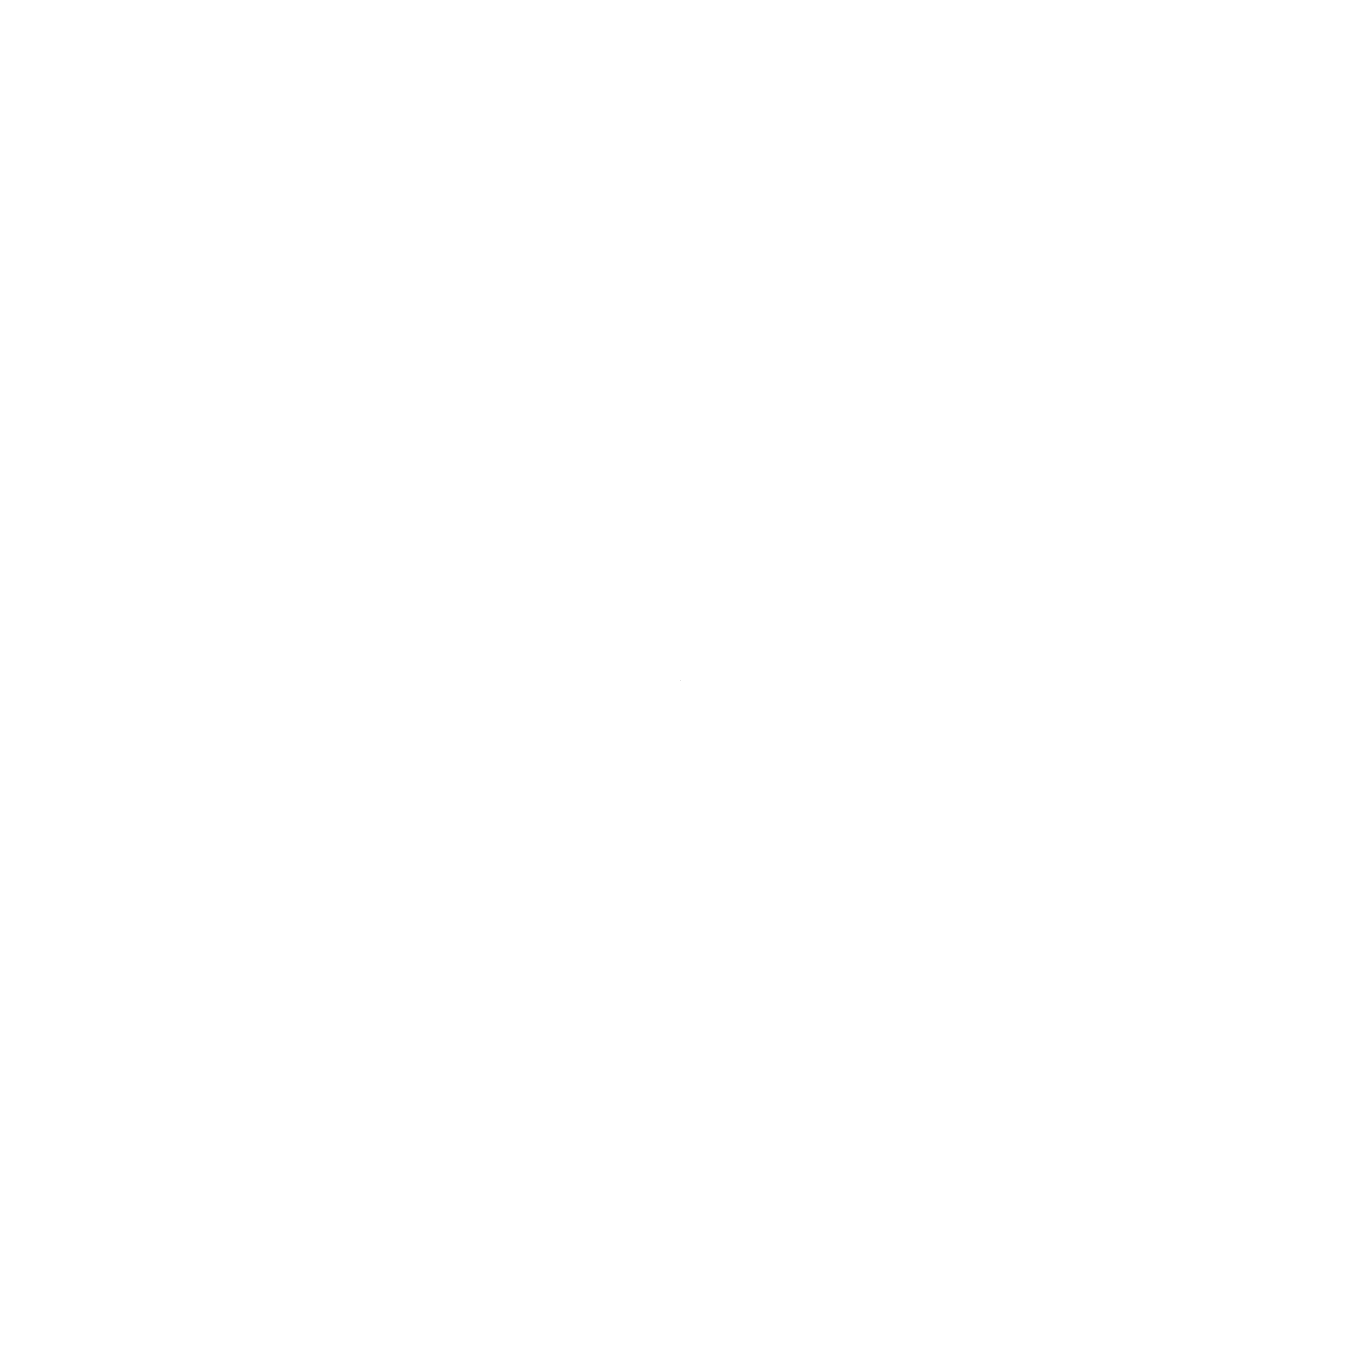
# Model space of a CAD drawing. Extents: x 0 to 438, y 0 to 206.
# Drawn here: x 0 to 0, y 0 to 0 of the extents above; entities that cross this region are included whole.
import ezdxf

# ---------------------------------------------------------------- set-up
doc = ezdxf.new("R2010")
doc.units = 0
doc.layers.add('PLATE', color=7, linetype='Continuous')
doc.layers.add('TAB', color=2, linetype='Continuous')

msp = doc.modelspace()

# ---------------------------------------------------------------- linework, layer by layer
at = {"layer": 'PLATE'}
msp.add_lwpolyline([(0, 0), (0, 0), (0, 0), (0, 0)], close=True, dxfattribs=at)
at = {"layer": 'TAB'}
msp.add_lwpolyline([(0, 0), (0, 0), (0, 0), (0, 0)], close=True, dxfattribs=at)
msp.add_lwpolyline([(0, 0), (0, 0), (0, 0), (0, 0)], close=True, dxfattribs=at)
msp.add_lwpolyline([(0, 0), (0, 0), (0, 0), (0, 0)], close=True, dxfattribs=at)
msp.add_lwpolyline([(0, 0), (0, 0), (0, 0), (0, 0)], close=True, dxfattribs=at)
msp.add_lwpolyline([(0, 0), (0, 0), (0, 0), (0, 0)], close=True, dxfattribs=at)
msp.add_lwpolyline([(0, 0), (0, 0), (0, 0), (0, 0)], close=True, dxfattribs=at)
msp.add_lwpolyline([(0, 0), (0, 0), (0, 0), (0, 0)], close=True, dxfattribs=at)
msp.add_lwpolyline([(0, 0), (0, 0), (0, 0), (0, 0)], close=True, dxfattribs=at)
msp.add_lwpolyline([(0, 0), (0, 0), (0, 0), (0, 0)], close=True, dxfattribs=at)
msp.add_lwpolyline([(0, 0), (0, 0), (0, 0), (0, 0)], close=True, dxfattribs=at)
msp.add_lwpolyline([(0, 0), (0, 0), (0, 0), (0, 0)], close=True, dxfattribs=at)
msp.add_lwpolyline([(0, 0), (0, 0), (0, 0), (0, 0)], close=True, dxfattribs=at)
msp.add_lwpolyline([(0, 0), (0, 0), (0, 0), (0, 0)], close=True, dxfattribs=at)
msp.add_lwpolyline([(0, 0), (0, 0), (0, 0), (0, 0)], close=True, dxfattribs=at)
msp.add_lwpolyline([(0, 0), (0, 0), (0, 0), (0, 0)], close=True, dxfattribs=at)
msp.add_lwpolyline([(0, 0), (0, 0), (0, 0), (0, 0)], close=True, dxfattribs=at)
msp.add_lwpolyline([(0, 0), (0, 0), (0, 0), (0, 0)], close=True, dxfattribs=at)
msp.add_lwpolyline([(0, 0), (0, 0), (0, 0), (0, 0)], close=True, dxfattribs=at)
msp.add_lwpolyline([(0, 0), (0, 0), (0, 0), (0, 0)], close=True, dxfattribs=at)
msp.add_lwpolyline([(0, 0), (0, 0), (0, 0), (0, 0)], close=True, dxfattribs=at)
msp.add_lwpolyline([(0, 0), (0, 0), (0, 0), (0, 0)], close=True, dxfattribs=at)
msp.add_lwpolyline([(0, 0), (0, 0), (0, 0), (0, 0)], close=True, dxfattribs=at)
msp.add_lwpolyline([(0, 0), (0, 0), (0, 0), (0, 0)], close=True, dxfattribs=at)
msp.add_lwpolyline([(0, 0), (0, 0), (0, 0), (0, 0)], close=True, dxfattribs=at)
msp.add_lwpolyline([(0, 0), (0, 0), (0, 0), (0, 0)], close=True, dxfattribs=at)
msp.add_lwpolyline([(0, 0), (0, 0), (0, 0), (0, 0)], close=True, dxfattribs=at)
msp.add_lwpolyline([(0, 0), (0, 0), (0, 0), (0, 0)], close=True, dxfattribs=at)
msp.add_lwpolyline([(0, 0), (0, 0), (0, 0), (0, 0)], close=True, dxfattribs=at)
msp.add_lwpolyline([(0, 0), (0, 0), (0, 0), (0, 0)], close=True, dxfattribs=at)
msp.add_lwpolyline([(0, 0), (0, 0), (0, 0), (0, 0)], close=True, dxfattribs=at)
msp.add_lwpolyline([(0, 0), (0, 0), (0, 0), (0, 0)], close=True, dxfattribs=at)
msp.add_lwpolyline([(0, 0), (0, 0), (0, 0), (0, 0)], close=True, dxfattribs=at)
msp.add_lwpolyline([(0, 0), (0, 0), (0, 0), (0, 0)], close=True, dxfattribs=at)
msp.add_lwpolyline([(0, 0), (0, 0), (0, 0), (0, 0)], close=True, dxfattribs=at)
msp.add_lwpolyline([(0, 0), (0, 0), (0, 0), (0, 0)], close=True, dxfattribs=at)
msp.add_lwpolyline([(0, 0), (0, 0), (0, 0), (0, 0)], close=True, dxfattribs=at)
msp.add_lwpolyline([(0, 0), (0, 0), (0, 0), (0, 0)], close=True, dxfattribs=at)
msp.add_lwpolyline([(0, 0), (0, 0), (0, 0), (0, 0)], close=True, dxfattribs=at)
msp.add_lwpolyline([(0, 0), (0, 0), (0, 0), (0, 0)], close=True, dxfattribs=at)
msp.add_lwpolyline([(0, 0), (0, 0), (0, 0), (0, 0)], close=True, dxfattribs=at)
msp.add_lwpolyline([(0, 0), (0, 0), (0, 0), (0, 0)], close=True, dxfattribs=at)
msp.add_lwpolyline([(0, 0), (0, 0), (0, 0), (0, 0)], close=True, dxfattribs=at)
msp.add_lwpolyline([(0, 0), (0, 0), (0, 0), (0, 0)], close=True, dxfattribs=at)
msp.add_lwpolyline([(0, 0), (0, 0), (0, 0), (0, 0)], close=True, dxfattribs=at)
msp.add_lwpolyline([(0, 0), (0, 0), (0, 0), (0, 0)], close=True, dxfattribs=at)
msp.add_lwpolyline([(0, 0), (0, 0), (0, 0), (0, 0)], close=True, dxfattribs=at)
msp.add_lwpolyline([(0, 0), (0, 0), (0, 0), (0, 0)], close=True, dxfattribs=at)
msp.add_lwpolyline([(0, 0), (0, 0), (0, 0), (0, 0)], close=True, dxfattribs=at)
msp.add_lwpolyline([(0, 0), (0, 0), (0, 0), (0, 0)], close=True, dxfattribs=at)
msp.add_lwpolyline([(0, 0), (0, 0), (0, 0), (0, 0)], close=True, dxfattribs=at)
msp.add_lwpolyline([(0, 0), (0, 0), (0, 0), (0, 0)], close=True, dxfattribs=at)
msp.add_lwpolyline([(0, 0), (0, 0), (0, 0), (0, 0)], close=True, dxfattribs=at)
msp.add_lwpolyline([(0, 0), (0, 0), (0, 0), (0, 0)], close=True, dxfattribs=at)
msp.add_lwpolyline([(0, 0), (0, 0), (0, 0), (0, 0)], close=True, dxfattribs=at)
msp.add_lwpolyline([(0, 0), (0, 0), (0, 0), (0, 0)], close=True, dxfattribs=at)
msp.add_lwpolyline([(0, 0), (0, 0), (0, 0), (0, 0)], close=True, dxfattribs=at)
msp.add_lwpolyline([(0, 0), (0, 0), (0, 0), (0, 0)], close=True, dxfattribs=at)
msp.add_lwpolyline([(0, 0), (0, 0), (0, 0), (0, 0)], close=True, dxfattribs=at)
msp.add_lwpolyline([(0, 0), (0, 0), (0, 0), (0, 0)], close=True, dxfattribs=at)
msp.add_lwpolyline([(0, 0), (0, 0), (0, 0), (0, 0)], close=True, dxfattribs=at)
msp.add_lwpolyline([(0, 0), (0, 0), (0, 0), (0, 0)], close=True, dxfattribs=at)
msp.add_lwpolyline([(0, 0), (0, 0), (0, 0), (0, 0)], close=True, dxfattribs=at)
msp.add_lwpolyline([(0, 0), (0, 0), (0, 0), (0, 0)], close=True, dxfattribs=at)
msp.add_lwpolyline([(0, 0), (0, 0), (0, 0), (0, 0)], close=True, dxfattribs=at)
msp.add_lwpolyline([(0, 0), (0, 0), (0, 0), (0, 0)], close=True, dxfattribs=at)
msp.add_lwpolyline([(0, 0), (0, 0), (0, 0), (0, 0)], close=True, dxfattribs=at)
msp.add_lwpolyline([(0, 0), (0, 0), (0, 0), (0, 0)], close=True, dxfattribs=at)
msp.add_lwpolyline([(0, 0), (0, 0), (0, 0), (0, 0)], close=True, dxfattribs=at)
msp.add_lwpolyline([(0, 0), (0, 0), (0, 0), (0, 0)], close=True, dxfattribs=at)
msp.add_lwpolyline([(0, 0), (0, 0), (0, 0), (0, 0)], close=True, dxfattribs=at)
msp.add_lwpolyline([(0, 0), (0, 0), (0, 0), (0, 0)], close=True, dxfattribs=at)
msp.add_lwpolyline([(0, 0), (0, 0), (0, 0), (0, 0)], close=True, dxfattribs=at)
msp.add_lwpolyline([(0, 0), (0, 0), (0, 0), (0, 0)], close=True, dxfattribs=at)
msp.add_lwpolyline([(0, 0), (0, 0), (0, 0), (0, 0)], close=True, dxfattribs=at)
msp.add_lwpolyline([(0, 0), (0, 0), (0, 0), (0, 0)], close=True, dxfattribs=at)
msp.add_lwpolyline([(0, 0), (0, 0), (0, 0), (0, 0)], close=True, dxfattribs=at)
msp.add_lwpolyline([(0, 0), (0, 0), (0, 0), (0, 0)], close=True, dxfattribs=at)
msp.add_lwpolyline([(0, 0), (0, 0), (0, 0), (0, 0)], close=True, dxfattribs=at)
msp.add_lwpolyline([(0, 0), (0, 0), (0, 0), (0, 0)], close=True, dxfattribs=at)
msp.add_lwpolyline([(0, 0), (0, 0), (0, 0), (0, 0)], close=True, dxfattribs=at)
msp.add_lwpolyline([(0, 0), (0, 0), (0, 0), (0, 0)], close=True, dxfattribs=at)
msp.add_lwpolyline([(0, 0), (0, 0), (0, 0), (0, 0)], close=True, dxfattribs=at)
msp.add_lwpolyline([(0, 0), (0, 0), (0, 0), (0, 0)], close=True, dxfattribs=at)
msp.add_lwpolyline([(0, 0), (0, 0), (0, 0), (0, 0)], close=True, dxfattribs=at)
msp.add_lwpolyline([(0, 0), (0, 0), (0, 0), (0, 0)], close=True, dxfattribs=at)
msp.add_lwpolyline([(0, 0), (0, 0), (0, 0), (0, 0)], close=True, dxfattribs=at)
msp.add_lwpolyline([(0, 0), (0, 0), (0, 0), (0, 0)], close=True, dxfattribs=at)
msp.add_lwpolyline([(0, 0), (0, 0), (0, 0), (0, 0)], close=True, dxfattribs=at)
msp.add_lwpolyline([(0, 0), (0, 0), (0, 0), (0, 0)], close=True, dxfattribs=at)
msp.add_lwpolyline([(0, 0), (0, 0), (0, 0), (0, 0)], close=True, dxfattribs=at)
msp.add_lwpolyline([(0, 0), (0, 0), (0, 0), (0, 0)], close=True, dxfattribs=at)
msp.add_lwpolyline([(0, 0), (0, 0), (0, 0), (0, 0)], close=True, dxfattribs=at)
msp.add_lwpolyline([(0, 0), (0, 0), (0, 0), (0, 0)], close=True, dxfattribs=at)
msp.add_lwpolyline([(0, 0), (0, 0), (0, 0), (0, 0)], close=True, dxfattribs=at)
msp.add_lwpolyline([(0, 0), (0, 0), (0, 0), (0, 0)], close=True, dxfattribs=at)
msp.add_lwpolyline([(0, 0), (0, 0), (0, 0), (0, 0)], close=True, dxfattribs=at)
msp.add_lwpolyline([(0, 0), (0, 0), (0, 0), (0, 0)], close=True, dxfattribs=at)
msp.add_lwpolyline([(0, 0), (0, 0), (0, 0), (0, 0)], close=True, dxfattribs=at)
msp.add_lwpolyline([(0, 0), (0, 0), (0, 0), (0, 0)], close=True, dxfattribs=at)
msp.add_lwpolyline([(0, 0), (0, 0), (0, 0), (0, 0)], close=True, dxfattribs=at)
msp.add_lwpolyline([(0, 0), (0, 0), (0, 0), (0, 0)], close=True, dxfattribs=at)
msp.add_lwpolyline([(0, 0), (0, 0), (0, 0), (0, 0)], close=True, dxfattribs=at)
msp.add_lwpolyline([(0, 0), (0, 0), (0, 0), (0, 0)], close=True, dxfattribs=at)
msp.add_lwpolyline([(0, 0), (0, 0), (0, 0), (0, 0)], close=True, dxfattribs=at)
msp.add_lwpolyline([(0, 0), (0, 0), (0, 0), (0, 0)], close=True, dxfattribs=at)
msp.add_lwpolyline([(0, 0), (0, 0), (0, 0), (0, 0)], close=True, dxfattribs=at)
msp.add_lwpolyline([(0, 0), (0, 0), (0, 0), (0, 0)], close=True, dxfattribs=at)
msp.add_lwpolyline([(0, 0), (0, 0), (0, 0), (0, 0)], close=True, dxfattribs=at)
msp.add_lwpolyline([(0, 0), (0, 0), (0, 0), (0, 0)], close=True, dxfattribs=at)
msp.add_lwpolyline([(0, 0), (0, 0), (0, 0), (0, 0)], close=True, dxfattribs=at)
msp.add_lwpolyline([(0, 0), (0, 0), (0, 0), (0, 0)], close=True, dxfattribs=at)
msp.add_lwpolyline([(0, 0), (0, 0), (0, 0), (0, 0)], close=True, dxfattribs=at)
msp.add_lwpolyline([(0, 0), (0, 0), (0, 0), (0, 0)], close=True, dxfattribs=at)
msp.add_lwpolyline([(0, 0), (0, 0), (0, 0), (0, 0)], close=True, dxfattribs=at)
msp.add_lwpolyline([(0, 0), (0, 0), (0, 0), (0, 0)], close=True, dxfattribs=at)
msp.add_lwpolyline([(0, 0), (0, 0), (0, 0), (0, 0)], close=True, dxfattribs=at)
msp.add_lwpolyline([(0, 0), (0, 0), (0, 0), (0, 0)], close=True, dxfattribs=at)
msp.add_lwpolyline([(0, 0), (0, 0), (0, 0), (0, 0)], close=True, dxfattribs=at)
msp.add_lwpolyline([(0, 0), (0, 0), (0, 0), (0, 0)], close=True, dxfattribs=at)
msp.add_lwpolyline([(0, 0), (0, 0), (0, 0), (0, 0)], close=True, dxfattribs=at)
msp.add_lwpolyline([(0, 0), (0, 0), (0, 0), (0, 0)], close=True, dxfattribs=at)
msp.add_lwpolyline([(0, 0), (0, 0), (0, 0), (0, 0)], close=True, dxfattribs=at)
msp.add_lwpolyline([(0, 0), (0, 0), (0, 0), (0, 0)], close=True, dxfattribs=at)
msp.add_lwpolyline([(0, 0), (0, 0), (0, 0), (0, 0)], close=True, dxfattribs=at)
msp.add_lwpolyline([(0, 0), (0, 0), (0, 0), (0, 0)], close=True, dxfattribs=at)
msp.add_lwpolyline([(0, 0), (0, 0), (0, 0), (0, 0)], close=True, dxfattribs=at)
msp.add_lwpolyline([(0, 0), (0, 0), (0, 0), (0, 0)], close=True, dxfattribs=at)
msp.add_lwpolyline([(0, 0), (0, 0), (0, 0), (0, 0)], close=True, dxfattribs=at)
msp.add_lwpolyline([(0, 0), (0, 0), (0, 0), (0, 0)], close=True, dxfattribs=at)
msp.add_lwpolyline([(0, 0), (0, 0), (0, 0), (0, 0)], close=True, dxfattribs=at)
msp.add_lwpolyline([(0, 0), (0, 0), (0, 0), (0, 0)], close=True, dxfattribs=at)
msp.add_lwpolyline([(0, 0), (0, 0), (0, 0), (0, 0)], close=True, dxfattribs=at)
msp.add_lwpolyline([(0, 0), (0, 0), (0, 0), (0, 0)], close=True, dxfattribs=at)
msp.add_lwpolyline([(0, 0), (0, 0), (0, 0), (0, 0)], close=True, dxfattribs=at)
msp.add_lwpolyline([(0, 0), (0, 0), (0, 0), (0, 0)], close=True, dxfattribs=at)
msp.add_lwpolyline([(0, 0), (0, 0), (0, 0), (0, 0)], close=True, dxfattribs=at)
msp.add_lwpolyline([(0, 0), (0, 0), (0, 0), (0, 0)], close=True, dxfattribs=at)
msp.add_lwpolyline([(0, 0), (0, 0), (0, 0), (0, 0)], close=True, dxfattribs=at)
msp.add_lwpolyline([(0, 0), (0, 0), (0, 0), (0, 0)], close=True, dxfattribs=at)
msp.add_lwpolyline([(0, 0), (0, 0), (0, 0), (0, 0)], close=True, dxfattribs=at)
msp.add_lwpolyline([(0, 0), (0, 0), (0, 0), (0, 0)], close=True, dxfattribs=at)
msp.add_lwpolyline([(0, 0), (0, 0), (0, 0), (0, 0)], close=True, dxfattribs=at)
msp.add_lwpolyline([(0, 0), (0, 0), (0, 0), (0, 0)], close=True, dxfattribs=at)
msp.add_lwpolyline([(0, 0), (0, 0), (0, 0), (0, 0)], close=True, dxfattribs=at)
msp.add_lwpolyline([(0, 0), (0, 0), (0, 0), (0, 0)], close=True, dxfattribs=at)
msp.add_lwpolyline([(0, 0), (0, 0), (0, 0), (0, 0)], close=True, dxfattribs=at)
msp.add_lwpolyline([(0, 0), (0, 0), (0, 0), (0, 0)], close=True, dxfattribs=at)
msp.add_lwpolyline([(0, 0), (0, 0), (0, 0), (0, 0)], close=True, dxfattribs=at)
msp.add_lwpolyline([(0, 0), (0, 0), (0, 0), (0, 0)], close=True, dxfattribs=at)
msp.add_lwpolyline([(0, 0), (0, 0), (0, 0), (0, 0)], close=True, dxfattribs=at)
msp.add_lwpolyline([(0, 0), (0, 0), (0, 0), (0, 0)], close=True, dxfattribs=at)
msp.add_lwpolyline([(0, 0), (0, 0), (0, 0), (0, 0)], close=True, dxfattribs=at)
msp.add_lwpolyline([(0, 0), (0, 0), (0, 0), (0, 0)], close=True, dxfattribs=at)
msp.add_lwpolyline([(0, 0), (0, 0), (0, 0), (0, 0)], close=True, dxfattribs=at)
msp.add_lwpolyline([(0, 0), (0, 0), (0, 0), (0, 0)], close=True, dxfattribs=at)
msp.add_lwpolyline([(0, 0), (0, 0), (0, 0), (0, 0)], close=True, dxfattribs=at)
msp.add_lwpolyline([(0, 0), (0, 0), (0, 0), (0, 0)], close=True, dxfattribs=at)
msp.add_lwpolyline([(0, 0), (0, 0), (0, 0), (0, 0)], close=True, dxfattribs=at)
msp.add_lwpolyline([(0, 0), (0, 0), (0, 0), (0, 0)], close=True, dxfattribs=at)
msp.add_lwpolyline([(0, 0), (0, 0), (0, 0), (0, 0)], close=True, dxfattribs=at)
msp.add_lwpolyline([(0, 0), (0, 0), (0, 0), (0, 0)], close=True, dxfattribs=at)
msp.add_lwpolyline([(0, 0), (0, 0), (0, 0), (0, 0)], close=True, dxfattribs=at)
msp.add_lwpolyline([(0, 0), (0, 0), (0, 0), (0, 0)], close=True, dxfattribs=at)
msp.add_lwpolyline([(0, 0), (0, 0), (0, 0), (0, 0)], close=True, dxfattribs=at)
msp.add_lwpolyline([(0, 0), (0, 0), (0, 0), (0, 0)], close=True, dxfattribs=at)
msp.add_lwpolyline([(0, 0), (0, 0), (0, 0), (0, 0)], close=True, dxfattribs=at)
msp.add_lwpolyline([(0, 0), (0, 0), (0, 0), (0, 0)], close=True, dxfattribs=at)
msp.add_lwpolyline([(0, 0), (0, 0), (0, 0), (0, 0)], close=True, dxfattribs=at)
msp.add_lwpolyline([(0, 0), (0, 0), (0, 0), (0, 0)], close=True, dxfattribs=at)
msp.add_lwpolyline([(0, 0), (0, 0), (0, 0), (0, 0)], close=True, dxfattribs=at)
msp.add_lwpolyline([(0, 0), (0, 0), (0, 0), (0, 0)], close=True, dxfattribs=at)
msp.add_lwpolyline([(0, 0), (0, 0), (0, 0), (0, 0)], close=True, dxfattribs=at)
msp.add_lwpolyline([(0, 0), (0, 0), (0, 0), (0, 0)], close=True, dxfattribs=at)
msp.add_lwpolyline([(0, 0), (0, 0), (0, 0), (0, 0)], close=True, dxfattribs=at)
msp.add_lwpolyline([(0, 0), (0, 0), (0, 0), (0, 0)], close=True, dxfattribs=at)
msp.add_lwpolyline([(0, 0), (0, 0), (0, 0), (0, 0)], close=True, dxfattribs=at)
msp.add_lwpolyline([(0, 0), (0, 0), (0, 0), (0, 0)], close=True, dxfattribs=at)
msp.add_lwpolyline([(0, 0), (0, 0), (0, 0), (0, 0)], close=True, dxfattribs=at)
msp.add_lwpolyline([(0, 0), (0, 0), (0, 0), (0, 0)], close=True, dxfattribs=at)
msp.add_lwpolyline([(0, 0), (0, 0), (0, 0), (0, 0)], close=True, dxfattribs=at)
msp.add_lwpolyline([(0, 0), (0, 0), (0, 0), (0, 0)], close=True, dxfattribs=at)
msp.add_lwpolyline([(0, 0), (0, 0), (0, 0), (0, 0)], close=True, dxfattribs=at)
msp.add_lwpolyline([(0, 0), (0, 0), (0, 0), (0, 0)], close=True, dxfattribs=at)
msp.add_lwpolyline([(0, 0), (0, 0), (0, 0), (0, 0)], close=True, dxfattribs=at)
msp.add_lwpolyline([(0, 0), (0, 0), (0, 0), (0, 0)], close=True, dxfattribs=at)
msp.add_lwpolyline([(0, 0), (0, 0), (0, 0), (0, 0)], close=True, dxfattribs=at)
msp.add_lwpolyline([(0, 0), (0, 0), (0, 0), (0, 0)], close=True, dxfattribs=at)
msp.add_lwpolyline([(0, 0), (0, 0), (0, 0), (0, 0)], close=True, dxfattribs=at)
msp.add_lwpolyline([(0, 0), (0, 0), (0, 0), (0, 0)], close=True, dxfattribs=at)
msp.add_lwpolyline([(0, 0), (0, 0), (0, 0), (0, 0)], close=True, dxfattribs=at)
msp.add_lwpolyline([(0, 0), (0, 0), (0, 0), (0, 0)], close=True, dxfattribs=at)
msp.add_lwpolyline([(0, 0), (0, 0), (0, 0), (0, 0)], close=True, dxfattribs=at)
msp.add_lwpolyline([(0, 0), (0, 0), (0, 0), (0, 0)], close=True, dxfattribs=at)
msp.add_lwpolyline([(0, 0), (0, 0), (0, 0), (0, 0)], close=True, dxfattribs=at)
msp.add_lwpolyline([(0, 0), (0, 0), (0, 0), (0, 0)], close=True, dxfattribs=at)
msp.add_lwpolyline([(0, 0), (0, 0), (0, 0), (0, 0)], close=True, dxfattribs=at)
msp.add_lwpolyline([(0, 0), (0, 0), (0, 0), (0, 0)], close=True, dxfattribs=at)
msp.add_lwpolyline([(0, 0), (0, 0), (0, 0), (0, 0)], close=True, dxfattribs=at)
msp.add_lwpolyline([(0, 0), (0, 0), (0, 0), (0, 0)], close=True, dxfattribs=at)
msp.add_lwpolyline([(0, 0), (0, 0), (0, 0), (0, 0)], close=True, dxfattribs=at)
msp.add_lwpolyline([(0, 0), (0, 0), (0, 0), (0, 0)], close=True, dxfattribs=at)
msp.add_lwpolyline([(0, 0), (0, 0), (0, 0), (0, 0)], close=True, dxfattribs=at)
msp.add_lwpolyline([(0, 0), (0, 0), (0, 0), (0, 0)], close=True, dxfattribs=at)
msp.add_lwpolyline([(0, 0), (0, 0), (0, 0), (0, 0)], close=True, dxfattribs=at)
msp.add_lwpolyline([(0, 0), (0, 0), (0, 0), (0, 0)], close=True, dxfattribs=at)
msp.add_lwpolyline([(0, 0), (0, 0), (0, 0), (0, 0)], close=True, dxfattribs=at)
msp.add_lwpolyline([(0, 0), (0, 0), (0, 0), (0, 0)], close=True, dxfattribs=at)
msp.add_lwpolyline([(0, 0), (0, 0), (0, 0), (0, 0)], close=True, dxfattribs=at)
msp.add_lwpolyline([(0, 0), (0, 0), (0, 0), (0, 0)], close=True, dxfattribs=at)
msp.add_lwpolyline([(0, 0), (0, 0), (0, 0), (0, 0)], close=True, dxfattribs=at)
msp.add_lwpolyline([(0, 0), (0, 0), (0, 0), (0, 0)], close=True, dxfattribs=at)
msp.add_lwpolyline([(0, 0), (0, 0), (0, 0), (0, 0)], close=True, dxfattribs=at)
msp.add_lwpolyline([(0, 0), (0, 0), (0, 0), (0, 0)], close=True, dxfattribs=at)
msp.add_lwpolyline([(0, 0), (0, 0), (0, 0), (0, 0)], close=True, dxfattribs=at)
msp.add_lwpolyline([(0, 0), (0, 0), (0, 0), (0, 0)], close=True, dxfattribs=at)
msp.add_lwpolyline([(0, 0), (0, 0), (0, 0), (0, 0)], close=True, dxfattribs=at)
msp.add_lwpolyline([(0, 0), (0, 0), (0, 0), (0, 0)], close=True, dxfattribs=at)
msp.add_lwpolyline([(0, 0), (0, 0), (0, 0), (0, 0)], close=True, dxfattribs=at)
msp.add_lwpolyline([(0, 0), (0, 0), (0, 0), (0, 0)], close=True, dxfattribs=at)
msp.add_lwpolyline([(0, 0), (0, 0), (0, 0), (0, 0)], close=True, dxfattribs=at)
msp.add_lwpolyline([(0, 0), (0, 0), (0, 0), (0, 0)], close=True, dxfattribs=at)
msp.add_lwpolyline([(0, 0), (0, 0), (0, 0), (0, 0)], close=True, dxfattribs=at)
msp.add_lwpolyline([(0, 0), (0, 0), (0, 0), (0, 0)], close=True, dxfattribs=at)
msp.add_lwpolyline([(0, 0), (0, 0), (0, 0), (0, 0)], close=True, dxfattribs=at)
msp.add_lwpolyline([(0, 0), (0, 0), (0, 0), (0, 0)], close=True, dxfattribs=at)
msp.add_lwpolyline([(0, 0), (0, 0), (0, 0), (0, 0)], close=True, dxfattribs=at)
msp.add_lwpolyline([(0, 0), (0, 0), (0, 0), (0, 0)], close=True, dxfattribs=at)
msp.add_lwpolyline([(0, 0), (0, 0), (0, 0), (0, 0)], close=True, dxfattribs=at)
msp.add_lwpolyline([(0, 0), (0, 0), (0, 0), (0, 0)], close=True, dxfattribs=at)
msp.add_lwpolyline([(0, 0), (0, 0), (0, 0), (0, 0)], close=True, dxfattribs=at)
msp.add_lwpolyline([(0, 0), (0, 0), (0, 0), (0, 0)], close=True, dxfattribs=at)
msp.add_lwpolyline([(0, 0), (0, 0), (0, 0), (0, 0)], close=True, dxfattribs=at)
msp.add_lwpolyline([(0, 0), (0, 0), (0, 0), (0, 0)], close=True, dxfattribs=at)
msp.add_lwpolyline([(0, 0), (0, 0), (0, 0), (0, 0)], close=True, dxfattribs=at)
msp.add_lwpolyline([(0, 0), (0, 0), (0, 0), (0, 0)], close=True, dxfattribs=at)
msp.add_lwpolyline([(0, 0), (0, 0), (0, 0), (0, 0)], close=True, dxfattribs=at)
msp.add_lwpolyline([(0, 0), (0, 0), (0, 0), (0, 0)], close=True, dxfattribs=at)
msp.add_lwpolyline([(0, 0), (0, 0), (0, 0), (0, 0)], close=True, dxfattribs=at)
msp.add_lwpolyline([(0, 0), (0, 0), (0, 0), (0, 0)], close=True, dxfattribs=at)
msp.add_lwpolyline([(0, 0), (0, 0), (0, 0), (0, 0)], close=True, dxfattribs=at)
msp.add_lwpolyline([(0, 0), (0, 0), (0, 0), (0, 0)], close=True, dxfattribs=at)
msp.add_lwpolyline([(0, 0), (0, 0), (0, 0), (0, 0)], close=True, dxfattribs=at)
msp.add_lwpolyline([(0, 0), (0, 0), (0, 0), (0, 0)], close=True, dxfattribs=at)
msp.add_lwpolyline([(0, 0), (0, 0), (0, 0), (0, 0)], close=True, dxfattribs=at)
msp.add_lwpolyline([(0, 0), (0, 0), (0, 0), (0, 0)], close=True, dxfattribs=at)
msp.add_lwpolyline([(0, 0), (0, 0), (0, 0), (0, 0)], close=True, dxfattribs=at)
msp.add_lwpolyline([(0, 0), (0, 0), (0, 0), (0, 0)], close=True, dxfattribs=at)
msp.add_lwpolyline([(0, 0), (0, 0), (0, 0), (0, 0)], close=True, dxfattribs=at)
msp.add_lwpolyline([(0, 0), (0, 0), (0, 0), (0, 0)], close=True, dxfattribs=at)
msp.add_lwpolyline([(0, 0), (0, 0), (0, 0), (0, 0)], close=True, dxfattribs=at)
msp.add_lwpolyline([(0, 0), (0, 0), (0, 0), (0, 0)], close=True, dxfattribs=at)
msp.add_lwpolyline([(0, 0), (0, 0), (0, 0), (0, 0)], close=True, dxfattribs=at)
msp.add_lwpolyline([(0, 0), (0, 0), (0, 0), (0, 0)], close=True, dxfattribs=at)
msp.add_lwpolyline([(0, 0), (0, 0), (0, 0), (0, 0)], close=True, dxfattribs=at)
msp.add_lwpolyline([(0, 0), (0, 0), (0, 0), (0, 0)], close=True, dxfattribs=at)
msp.add_lwpolyline([(0, 0), (0, 0), (0, 0), (0, 0)], close=True, dxfattribs=at)
msp.add_lwpolyline([(0, 0), (0, 0), (0, 0), (0, 0)], close=True, dxfattribs=at)
msp.add_lwpolyline([(0, 0), (0, 0), (0, 0), (0, 0)], close=True, dxfattribs=at)
msp.add_lwpolyline([(0, 0), (0, 0), (0, 0), (0, 0)], close=True, dxfattribs=at)
msp.add_lwpolyline([(0, 0), (0, 0), (0, 0), (0, 0)], close=True, dxfattribs=at)
msp.add_lwpolyline([(0, 0), (0, 0), (0, 0), (0, 0)], close=True, dxfattribs=at)
msp.add_lwpolyline([(0, 0), (0, 0), (0, 0), (0, 0)], close=True, dxfattribs=at)
msp.add_lwpolyline([(0, 0), (0, 0), (0, 0), (0, 0)], close=True, dxfattribs=at)
msp.add_lwpolyline([(0, 0), (0, 0), (0, 0), (0, 0)], close=True, dxfattribs=at)
msp.add_lwpolyline([(0, 0), (0, 0), (0, 0), (0, 0)], close=True, dxfattribs=at)
msp.add_lwpolyline([(0, 0), (0, 0), (0, 0), (0, 0)], close=True, dxfattribs=at)
msp.add_lwpolyline([(0, 0), (0, 0), (0, 0), (0, 0)], close=True, dxfattribs=at)
msp.add_lwpolyline([(0, 0), (0, 0), (0, 0), (0, 0)], close=True, dxfattribs=at)
msp.add_lwpolyline([(0, 0), (0, 0), (0, 0), (0, 0)], close=True, dxfattribs=at)
msp.add_lwpolyline([(0, 0), (0, 0), (0, 0), (0, 0)], close=True, dxfattribs=at)
msp.add_lwpolyline([(0, 0), (0, 0), (0, 0), (0, 0)], close=True, dxfattribs=at)
msp.add_lwpolyline([(0, 0), (0, 0), (0, 0), (0, 0)], close=True, dxfattribs=at)
msp.add_lwpolyline([(0, 0), (0, 0), (0, 0), (0, 0)], close=True, dxfattribs=at)
msp.add_lwpolyline([(0, 0), (0, 0), (0, 0), (0, 0)], close=True, dxfattribs=at)
msp.add_lwpolyline([(0, 0), (0, 0), (0, 0), (0, 0)], close=True, dxfattribs=at)
msp.add_lwpolyline([(0, 0), (0, 0), (0, 0), (0, 0)], close=True, dxfattribs=at)
msp.add_lwpolyline([(0, 0), (0, 0), (0, 0), (0, 0)], close=True, dxfattribs=at)
msp.add_lwpolyline([(0, 0), (0, 0), (0, 0), (0, 0)], close=True, dxfattribs=at)
msp.add_lwpolyline([(0, 0), (0, 0), (0, 0), (0, 0)], close=True, dxfattribs=at)
msp.add_lwpolyline([(0, 0), (0, 0), (0, 0), (0, 0)], close=True, dxfattribs=at)
msp.add_lwpolyline([(0, 0), (0, 0), (0, 0), (0, 0)], close=True, dxfattribs=at)
msp.add_lwpolyline([(0, 0), (0, 0), (0, 0), (0, 0)], close=True, dxfattribs=at)
msp.add_lwpolyline([(0, 0), (0, 0), (0, 0), (0, 0)], close=True, dxfattribs=at)
msp.add_lwpolyline([(0, 0), (0, 0), (0, 0), (0, 0)], close=True, dxfattribs=at)
msp.add_lwpolyline([(0, 0), (0, 0), (0, 0), (0, 0)], close=True, dxfattribs=at)
msp.add_lwpolyline([(0, 0), (0, 0), (0, 0), (0, 0)], close=True, dxfattribs=at)
msp.add_lwpolyline([(0, 0), (0, 0), (0, 0), (0, 0)], close=True, dxfattribs=at)
msp.add_lwpolyline([(0, 0), (0, 0), (0, 0), (0, 0)], close=True, dxfattribs=at)
msp.add_lwpolyline([(0, 0), (0, 0), (0, 0), (0, 0)], close=True, dxfattribs=at)
msp.add_lwpolyline([(0, 0), (0, 0), (0, 0), (0, 0)], close=True, dxfattribs=at)
msp.add_lwpolyline([(0, 0), (0, 0), (0, 0), (0, 0)], close=True, dxfattribs=at)
msp.add_lwpolyline([(0, 0), (0, 0), (0, 0), (0, 0)], close=True, dxfattribs=at)
msp.add_lwpolyline([(0, 0), (0, 0), (0, 0), (0, 0)], close=True, dxfattribs=at)
msp.add_lwpolyline([(0, 0), (0, 0), (0, 0), (0, 0)], close=True, dxfattribs=at)
msp.add_lwpolyline([(0, 0), (0, 0), (0, 0), (0, 0)], close=True, dxfattribs=at)
msp.add_lwpolyline([(0, 0), (0, 0), (0, 0), (0, 0)], close=True, dxfattribs=at)
msp.add_lwpolyline([(0, 0), (0, 0), (0, 0), (0, 0)], close=True, dxfattribs=at)
msp.add_lwpolyline([(0, 0), (0, 0), (0, 0), (0, 0)], close=True, dxfattribs=at)
msp.add_lwpolyline([(0, 0), (0, 0), (0, 0), (0, 0)], close=True, dxfattribs=at)
msp.add_lwpolyline([(0, 0), (0, 0), (0, 0), (0, 0)], close=True, dxfattribs=at)
msp.add_lwpolyline([(0, 0), (0, 0), (0, 0), (0, 0)], close=True, dxfattribs=at)
msp.add_lwpolyline([(0, 0), (0, 0), (0, 0), (0, 0)], close=True, dxfattribs=at)
msp.add_lwpolyline([(0, 0), (0, 0), (0, 0), (0, 0)], close=True, dxfattribs=at)
msp.add_lwpolyline([(0, 0), (0, 0), (0, 0), (0, 0)], close=True, dxfattribs=at)
msp.add_lwpolyline([(0, 0), (0, 0), (0, 0), (0, 0)], close=True, dxfattribs=at)
msp.add_lwpolyline([(0, 0), (0, 0), (0, 0), (0, 0)], close=True, dxfattribs=at)
msp.add_lwpolyline([(0, 0), (0, 0), (0, 0), (0, 0)], close=True, dxfattribs=at)
msp.add_lwpolyline([(0, 0), (0, 0), (0, 0), (0, 0)], close=True, dxfattribs=at)
msp.add_lwpolyline([(0, 0), (0, 0), (0, 0), (0, 0)], close=True, dxfattribs=at)
msp.add_lwpolyline([(0, 0), (0, 0), (0, 0), (0, 0)], close=True, dxfattribs=at)
msp.add_lwpolyline([(0, 0), (0, 0), (0, 0), (0, 0)], close=True, dxfattribs=at)
msp.add_lwpolyline([(0, 0), (0, 0), (0, 0), (0, 0)], close=True, dxfattribs=at)
msp.add_lwpolyline([(0, 0), (0, 0), (0, 0), (0, 0)], close=True, dxfattribs=at)
msp.add_lwpolyline([(0, 0), (0, 0), (0, 0), (0, 0)], close=True, dxfattribs=at)
msp.add_lwpolyline([(0, 0), (0, 0), (0, 0), (0, 0)], close=True, dxfattribs=at)
msp.add_lwpolyline([(0, 0), (0, 0), (0, 0), (0, 0)], close=True, dxfattribs=at)
msp.add_lwpolyline([(0, 0), (0, 0), (0, 0), (0, 0)], close=True, dxfattribs=at)
msp.add_lwpolyline([(0, 0), (0, 0), (0, 0), (0, 0)], close=True, dxfattribs=at)
msp.add_lwpolyline([(0, 0), (0, 0), (0, 0), (0, 0)], close=True, dxfattribs=at)
msp.add_lwpolyline([(0, 0), (0, 0), (0, 0), (0, 0)], close=True, dxfattribs=at)
msp.add_lwpolyline([(0, 0), (0, 0), (0, 0), (0, 0)], close=True, dxfattribs=at)
msp.add_lwpolyline([(0, 0), (0, 0), (0, 0), (0, 0)], close=True, dxfattribs=at)
msp.add_lwpolyline([(0, 0), (0, 0), (0, 0), (0, 0)], close=True, dxfattribs=at)
msp.add_lwpolyline([(0, 0), (0, 0), (0, 0), (0, 0)], close=True, dxfattribs=at)
msp.add_lwpolyline([(0, 0), (0, 0), (0, 0), (0, 0)], close=True, dxfattribs=at)
msp.add_lwpolyline([(0, 0), (0, 0), (0, 0), (0, 0)], close=True, dxfattribs=at)
msp.add_lwpolyline([(0, 0), (0, 0), (0, 0), (0, 0)], close=True, dxfattribs=at)
msp.add_lwpolyline([(0, 0), (0, 0), (0, 0), (0, 0)], close=True, dxfattribs=at)
msp.add_lwpolyline([(0, 0), (0, 0), (0, 0), (0, 0)], close=True, dxfattribs=at)
msp.add_lwpolyline([(0, 0), (0, 0), (0, 0), (0, 0)], close=True, dxfattribs=at)
msp.add_lwpolyline([(0, 0), (0, 0), (0, 0), (0, 0)], close=True, dxfattribs=at)
msp.add_lwpolyline([(0, 0), (0, 0), (0, 0), (0, 0)], close=True, dxfattribs=at)
msp.add_lwpolyline([(0, 0), (0, 0), (0, 0), (0, 0)], close=True, dxfattribs=at)
msp.add_lwpolyline([(0, 0), (0, 0), (0, 0), (0, 0)], close=True, dxfattribs=at)
msp.add_lwpolyline([(0, 0), (0, 0), (0, 0), (0, 0)], close=True, dxfattribs=at)
msp.add_lwpolyline([(0, 0), (0, 0), (0, 0), (0, 0)], close=True, dxfattribs=at)
msp.add_lwpolyline([(0, 0), (0, 0), (0, 0), (0, 0)], close=True, dxfattribs=at)
msp.add_lwpolyline([(0, 0), (0, 0), (0, 0), (0, 0)], close=True, dxfattribs=at)
msp.add_lwpolyline([(0, 0), (0, 0), (0, 0), (0, 0)], close=True, dxfattribs=at)
msp.add_lwpolyline([(0, 0), (0, 0), (0, 0), (0, 0)], close=True, dxfattribs=at)
msp.add_lwpolyline([(0, 0), (0, 0), (0, 0), (0, 0)], close=True, dxfattribs=at)
msp.add_lwpolyline([(0, 0), (0, 0), (0, 0), (0, 0)], close=True, dxfattribs=at)
msp.add_lwpolyline([(0, 0), (0, 0), (0, 0), (0, 0)], close=True, dxfattribs=at)
msp.add_lwpolyline([(0, 0), (0, 0), (0, 0), (0, 0)], close=True, dxfattribs=at)
msp.add_lwpolyline([(0, 0), (0, 0), (0, 0), (0, 0)], close=True, dxfattribs=at)
msp.add_lwpolyline([(0, 0), (0, 0), (0, 0), (0, 0)], close=True, dxfattribs=at)
msp.add_lwpolyline([(0, 0), (0, 0), (0, 0), (0, 0)], close=True, dxfattribs=at)
msp.add_lwpolyline([(0, 0), (0, 0), (0, 0), (0, 0)], close=True, dxfattribs=at)
msp.add_lwpolyline([(0, 0), (0, 0), (0, 0), (0, 0)], close=True, dxfattribs=at)
msp.add_lwpolyline([(0, 0), (0, 0), (0, 0), (0, 0)], close=True, dxfattribs=at)
msp.add_lwpolyline([(0, 0), (0, 0), (0, 0), (0, 0)], close=True, dxfattribs=at)
msp.add_lwpolyline([(0, 0), (0, 0), (0, 0), (0, 0)], close=True, dxfattribs=at)
msp.add_lwpolyline([(0, 0), (0, 0), (0, 0), (0, 0)], close=True, dxfattribs=at)
msp.add_lwpolyline([(0, 0), (0, 0), (0, 0), (0, 0)], close=True, dxfattribs=at)
msp.add_lwpolyline([(0, 0), (0, 0), (0, 0), (0, 0)], close=True, dxfattribs=at)
msp.add_lwpolyline([(0, 0), (0, 0), (0, 0), (0, 0)], close=True, dxfattribs=at)
msp.add_lwpolyline([(0, 0), (0, 0), (0, 0), (0, 0)], close=True, dxfattribs=at)
msp.add_lwpolyline([(0, 0), (0, 0), (0, 0), (0, 0)], close=True, dxfattribs=at)
msp.add_lwpolyline([(0, 0), (0, 0), (0, 0), (0, 0)], close=True, dxfattribs=at)
msp.add_lwpolyline([(0, 0), (0, 0), (0, 0), (0, 0)], close=True, dxfattribs=at)
msp.add_lwpolyline([(0, 0), (0, 0), (0, 0), (0, 0)], close=True, dxfattribs=at)
msp.add_lwpolyline([(0, 0), (0, 0), (0, 0), (0, 0)], close=True, dxfattribs=at)
msp.add_lwpolyline([(0, 0), (0, 0), (0, 0), (0, 0)], close=True, dxfattribs=at)
msp.add_lwpolyline([(0, 0), (0, 0), (0, 0), (0, 0)], close=True, dxfattribs=at)
msp.add_lwpolyline([(0, 0), (0, 0), (0, 0), (0, 0)], close=True, dxfattribs=at)
msp.add_lwpolyline([(0, 0), (0, 0), (0, 0), (0, 0)], close=True, dxfattribs=at)
msp.add_lwpolyline([(0, 0), (0, 0), (0, 0), (0, 0)], close=True, dxfattribs=at)
msp.add_lwpolyline([(0, 0), (0, 0), (0, 0), (0, 0)], close=True, dxfattribs=at)
msp.add_lwpolyline([(0, 0), (0, 0), (0, 0), (0, 0)], close=True, dxfattribs=at)
msp.add_lwpolyline([(0, 0), (0, 0), (0, 0), (0, 0)], close=True, dxfattribs=at)
msp.add_lwpolyline([(0, 0), (0, 0), (0, 0), (0, 0)], close=True, dxfattribs=at)
msp.add_lwpolyline([(0, 0), (0, 0), (0, 0), (0, 0)], close=True, dxfattribs=at)
msp.add_lwpolyline([(0, 0), (0, 0), (0, 0), (0, 0)], close=True, dxfattribs=at)
msp.add_lwpolyline([(0, 0), (0, 0), (0, 0), (0, 0)], close=True, dxfattribs=at)
msp.add_lwpolyline([(0, 0), (0, 0), (0, 0), (0, 0)], close=True, dxfattribs=at)
msp.add_lwpolyline([(0, 0), (0, 0), (0, 0), (0, 0)], close=True, dxfattribs=at)
msp.add_lwpolyline([(0, 0), (0, 0), (0, 0), (0, 0)], close=True, dxfattribs=at)
msp.add_lwpolyline([(0, 0), (0, 0), (0, 0), (0, 0)], close=True, dxfattribs=at)
msp.add_lwpolyline([(0, 0), (0, 0), (0, 0), (0, 0)], close=True, dxfattribs=at)
msp.add_lwpolyline([(0, 0), (0, 0), (0, 0), (0, 0)], close=True, dxfattribs=at)
msp.add_lwpolyline([(0, 0), (0, 0), (0, 0), (0, 0)], close=True, dxfattribs=at)
msp.add_lwpolyline([(0, 0), (0, 0), (0, 0), (0, 0)], close=True, dxfattribs=at)
msp.add_lwpolyline([(0, 0), (0, 0), (0, 0), (0, 0)], close=True, dxfattribs=at)
msp.add_lwpolyline([(0, 0), (0, 0), (0, 0), (0, 0)], close=True, dxfattribs=at)
msp.add_lwpolyline([(0, 0), (0, 0), (0, 0), (0, 0)], close=True, dxfattribs=at)
msp.add_lwpolyline([(0, 0), (0, 0), (0, 0), (0, 0)], close=True, dxfattribs=at)
msp.add_lwpolyline([(0, 0), (0, 0), (0, 0), (0, 0)], close=True, dxfattribs=at)
msp.add_lwpolyline([(0, 0), (0, 0), (0, 0), (0, 0)], close=True, dxfattribs=at)
msp.add_lwpolyline([(0, 0), (0, 0), (0, 0), (0, 0)], close=True, dxfattribs=at)
msp.add_lwpolyline([(0, 0), (0, 0), (0, 0), (0, 0)], close=True, dxfattribs=at)
msp.add_lwpolyline([(0, 0), (0, 0), (0, 0), (0, 0)], close=True, dxfattribs=at)
msp.add_lwpolyline([(0, 0), (0, 0), (0, 0), (0, 0)], close=True, dxfattribs=at)
msp.add_lwpolyline([(0, 0), (0, 0), (0, 0), (0, 0)], close=True, dxfattribs=at)
msp.add_lwpolyline([(0, 0), (0, 0), (0, 0), (0, 0)], close=True, dxfattribs=at)
msp.add_lwpolyline([(0, 0), (0, 0), (0, 0), (0, 0)], close=True, dxfattribs=at)
msp.add_lwpolyline([(0, 0), (0, 0), (0, 0), (0, 0)], close=True, dxfattribs=at)
msp.add_lwpolyline([(0, 0), (0, 0), (0, 0), (0, 0)], close=True, dxfattribs=at)
msp.add_lwpolyline([(0, 0), (0, 0), (0, 0), (0, 0)], close=True, dxfattribs=at)
msp.add_lwpolyline([(0, 0), (0, 0), (0, 0), (0, 0)], close=True, dxfattribs=at)
msp.add_lwpolyline([(0, 0), (0, 0), (0, 0), (0, 0)], close=True, dxfattribs=at)
msp.add_lwpolyline([(0, 0), (0, 0), (0, 0), (0, 0)], close=True, dxfattribs=at)
msp.add_lwpolyline([(0, 0), (0, 0), (0, 0), (0, 0)], close=True, dxfattribs=at)
msp.add_lwpolyline([(0, 0), (0, 0), (0, 0), (0, 0)], close=True, dxfattribs=at)
msp.add_lwpolyline([(0, 0), (0, 0), (0, 0), (0, 0)], close=True, dxfattribs=at)
msp.add_lwpolyline([(0, 0), (0, 0), (0, 0), (0, 0)], close=True, dxfattribs=at)
msp.add_lwpolyline([(0, 0), (0, 0), (0, 0), (0, 0)], close=True, dxfattribs=at)
msp.add_lwpolyline([(0, 0), (0, 0), (0, 0), (0, 0)], close=True, dxfattribs=at)
msp.add_lwpolyline([(0, 0), (0, 0), (0, 0), (0, 0)], close=True, dxfattribs=at)
msp.add_lwpolyline([(0, 0), (0, 0), (0, 0), (0, 0)], close=True, dxfattribs=at)
msp.add_lwpolyline([(0, 0), (0, 0), (0, 0), (0, 0)], close=True, dxfattribs=at)
msp.add_lwpolyline([(0, 0), (0, 0), (0, 0), (0, 0)], close=True, dxfattribs=at)
msp.add_lwpolyline([(0, 0), (0, 0), (0, 0), (0, 0)], close=True, dxfattribs=at)
msp.add_lwpolyline([(0, 0), (0, 0), (0, 0), (0, 0)], close=True, dxfattribs=at)
msp.add_lwpolyline([(0, 0), (0, 0), (0, 0), (0, 0)], close=True, dxfattribs=at)
msp.add_lwpolyline([(0, 0), (0, 0), (0, 0), (0, 0)], close=True, dxfattribs=at)
msp.add_lwpolyline([(0, 0), (0, 0), (0, 0), (0, 0)], close=True, dxfattribs=at)
msp.add_lwpolyline([(0, 0), (0, 0), (0, 0), (0, 0)], close=True, dxfattribs=at)
msp.add_lwpolyline([(0, 0), (0, 0), (0, 0), (0, 0)], close=True, dxfattribs=at)
msp.add_lwpolyline([(0, 0), (0, 0), (0, 0), (0, 0)], close=True, dxfattribs=at)
msp.add_lwpolyline([(0, 0), (0, 0), (0, 0), (0, 0)], close=True, dxfattribs=at)
msp.add_lwpolyline([(0, 0), (0, 0), (0, 0), (0, 0)], close=True, dxfattribs=at)
msp.add_lwpolyline([(0, 0), (0, 0), (0, 0), (0, 0)], close=True, dxfattribs=at)
msp.add_lwpolyline([(0, 0), (0, 0), (0, 0), (0, 0)], close=True, dxfattribs=at)
msp.add_lwpolyline([(0, 0), (0, 0), (0, 0), (0, 0)], close=True, dxfattribs=at)
msp.add_lwpolyline([(0, 0), (0, 0), (0, 0), (0, 0)], close=True, dxfattribs=at)
msp.add_lwpolyline([(0, 0), (0, 0), (0, 0), (0, 0)], close=True, dxfattribs=at)
msp.add_lwpolyline([(0, 0), (0, 0), (0, 0), (0, 0)], close=True, dxfattribs=at)
msp.add_lwpolyline([(0, 0), (0, 0), (0, 0), (0, 0)], close=True, dxfattribs=at)
msp.add_lwpolyline([(0, 0), (0, 0), (0, 0), (0, 0)], close=True, dxfattribs=at)
msp.add_lwpolyline([(0, 0), (0, 0), (0, 0), (0, 0)], close=True, dxfattribs=at)
msp.add_lwpolyline([(0, 0), (0, 0), (0, 0), (0, 0)], close=True, dxfattribs=at)
msp.add_lwpolyline([(0, 0), (0, 0), (0, 0), (0, 0)], close=True, dxfattribs=at)
msp.add_lwpolyline([(0, 0), (0, 0), (0, 0), (0, 0)], close=True, dxfattribs=at)
msp.add_lwpolyline([(0, 0), (0, 0), (0, 0), (0, 0)], close=True, dxfattribs=at)
msp.add_lwpolyline([(0, 0), (0, 0), (0, 0), (0, 0)], close=True, dxfattribs=at)
msp.add_lwpolyline([(0, 0), (0, 0), (0, 0), (0, 0)], close=True, dxfattribs=at)
msp.add_lwpolyline([(0, 0), (0, 0), (0, 0), (0, 0)], close=True, dxfattribs=at)
msp.add_lwpolyline([(0, 0), (0, 0), (0, 0), (0, 0)], close=True, dxfattribs=at)
msp.add_lwpolyline([(0, 0), (0, 0), (0, 0), (0, 0)], close=True, dxfattribs=at)
msp.add_lwpolyline([(0, 0), (0, 0), (0, 0), (0, 0)], close=True, dxfattribs=at)
msp.add_lwpolyline([(0, 0), (0, 0), (0, 0), (0, 0)], close=True, dxfattribs=at)
msp.add_lwpolyline([(0, 0), (0, 0), (0, 0), (0, 0)], close=True, dxfattribs=at)
msp.add_lwpolyline([(0, 0), (0, 0), (0, 0), (0, 0)], close=True, dxfattribs=at)
msp.add_lwpolyline([(0, 0), (0, 0), (0, 0), (0, 0)], close=True, dxfattribs=at)
msp.add_lwpolyline([(0, 0), (0, 0), (0, 0), (0, 0)], close=True, dxfattribs=at)
msp.add_lwpolyline([(0, 0), (0, 0), (0, 0), (0, 0)], close=True, dxfattribs=at)
msp.add_lwpolyline([(0, 0), (0, 0), (0, 0), (0, 0)], close=True, dxfattribs=at)
msp.add_lwpolyline([(0, 0), (0, 0), (0, 0), (0, 0)], close=True, dxfattribs=at)
msp.add_lwpolyline([(0, 0), (0, 0), (0, 0), (0, 0)], close=True, dxfattribs=at)
msp.add_lwpolyline([(0, 0), (0, 0), (0, 0), (0, 0)], close=True, dxfattribs=at)
msp.add_lwpolyline([(0, 0), (0, 0), (0, 0), (0, 0)], close=True, dxfattribs=at)
msp.add_lwpolyline([(0, 0), (0, 0), (0, 0), (0, 0)], close=True, dxfattribs=at)
msp.add_lwpolyline([(0, 0), (0, 0), (0, 0), (0, 0)], close=True, dxfattribs=at)
msp.add_lwpolyline([(0, 0), (0, 0), (0, 0), (0, 0)], close=True, dxfattribs=at)
msp.add_lwpolyline([(0, 0), (0, 0), (0, 0), (0, 0)], close=True, dxfattribs=at)
msp.add_lwpolyline([(0, 0), (0, 0), (0, 0), (0, 0)], close=True, dxfattribs=at)
msp.add_lwpolyline([(0, 0), (0, 0), (0, 0), (0, 0)], close=True, dxfattribs=at)
msp.add_lwpolyline([(0, 0), (0, 0), (0, 0), (0, 0)], close=True, dxfattribs=at)
msp.add_lwpolyline([(0, 0), (0, 0), (0, 0), (0, 0)], close=True, dxfattribs=at)
msp.add_lwpolyline([(0, 0), (0, 0), (0, 0), (0, 0)], close=True, dxfattribs=at)
msp.add_lwpolyline([(0, 0), (0, 0), (0, 0), (0, 0)], close=True, dxfattribs=at)
msp.add_lwpolyline([(0, 0), (0, 0), (0, 0), (0, 0)], close=True, dxfattribs=at)
msp.add_lwpolyline([(0, 0), (0, 0), (0, 0), (0, 0)], close=True, dxfattribs=at)
msp.add_lwpolyline([(0, 0), (0, 0), (0, 0), (0, 0)], close=True, dxfattribs=at)
msp.add_lwpolyline([(0, 0), (0, 0), (0, 0), (0, 0)], close=True, dxfattribs=at)
msp.add_lwpolyline([(0, 0), (0, 0), (0, 0), (0, 0)], close=True, dxfattribs=at)
msp.add_lwpolyline([(0, 0), (0, 0), (0, 0), (0, 0)], close=True, dxfattribs=at)
msp.add_lwpolyline([(0, 0), (0, 0), (0, 0), (0, 0)], close=True, dxfattribs=at)
msp.add_lwpolyline([(0, 0), (0, 0), (0, 0), (0, 0)], close=True, dxfattribs=at)
msp.add_lwpolyline([(0, 0), (0, 0), (0, 0), (0, 0)], close=True, dxfattribs=at)
msp.add_lwpolyline([(0, 0), (0, 0), (0, 0), (0, 0)], close=True, dxfattribs=at)
msp.add_lwpolyline([(0, 0), (0, 0), (0, 0), (0, 0)], close=True, dxfattribs=at)
msp.add_lwpolyline([(0, 0), (0, 0), (0, 0), (0, 0)], close=True, dxfattribs=at)
msp.add_lwpolyline([(0, 0), (0, 0), (0, 0), (0, 0)], close=True, dxfattribs=at)
msp.add_lwpolyline([(0, 0), (0, 0), (0, 0), (0, 0)], close=True, dxfattribs=at)
msp.add_lwpolyline([(0, 0), (0, 0), (0, 0), (0, 0)], close=True, dxfattribs=at)
msp.add_lwpolyline([(0, 0), (0, 0), (0, 0), (0, 0)], close=True, dxfattribs=at)
msp.add_lwpolyline([(0, 0), (0, 0), (0, 0), (0, 0)], close=True, dxfattribs=at)
msp.add_lwpolyline([(0, 0), (0, 0), (0, 0), (0, 0)], close=True, dxfattribs=at)
msp.add_lwpolyline([(0, 0), (0, 0), (0, 0), (0, 0)], close=True, dxfattribs=at)
msp.add_lwpolyline([(0, 0), (0, 0), (0, 0), (0, 0)], close=True, dxfattribs=at)
msp.add_lwpolyline([(0, 0), (0, 0), (0, 0), (0, 0)], close=True, dxfattribs=at)
msp.add_lwpolyline([(0, 0), (0, 0), (0, 0), (0, 0)], close=True, dxfattribs=at)
msp.add_lwpolyline([(0, 0), (0, 0), (0, 0), (0, 0)], close=True, dxfattribs=at)
msp.add_lwpolyline([(0, 0), (0, 0), (0, 0), (0, 0)], close=True, dxfattribs=at)
msp.add_lwpolyline([(0, 0), (0, 0), (0, 0), (0, 0)], close=True, dxfattribs=at)
msp.add_lwpolyline([(0, 0), (0, 0), (0, 0), (0, 0)], close=True, dxfattribs=at)
msp.add_lwpolyline([(0, 0), (0, 0), (0, 0), (0, 0)], close=True, dxfattribs=at)
msp.add_lwpolyline([(0, 0), (0, 0), (0, 0), (0, 0)], close=True, dxfattribs=at)
msp.add_lwpolyline([(0, 0), (0, 0), (0, 0), (0, 0)], close=True, dxfattribs=at)
msp.add_lwpolyline([(0, 0), (0, 0), (0, 0), (0, 0)], close=True, dxfattribs=at)
msp.add_lwpolyline([(0, 0), (0, 0), (0, 0), (0, 0)], close=True, dxfattribs=at)
msp.add_lwpolyline([(0, 0), (0, 0), (0, 0), (0, 0)], close=True, dxfattribs=at)
msp.add_lwpolyline([(0, 0), (0, 0), (0, 0), (0, 0)], close=True, dxfattribs=at)
msp.add_lwpolyline([(0, 0), (0, 0), (0, 0), (0, 0)], close=True, dxfattribs=at)
msp.add_lwpolyline([(0, 0), (0, 0), (0, 0), (0, 0)], close=True, dxfattribs=at)
msp.add_lwpolyline([(0, 0), (0, 0), (0, 0), (0, 0)], close=True, dxfattribs=at)
msp.add_lwpolyline([(0, 0), (0, 0), (0, 0), (0, 0)], close=True, dxfattribs=at)
msp.add_lwpolyline([(0, 0), (0, 0), (0, 0), (0, 0)], close=True, dxfattribs=at)
msp.add_lwpolyline([(0, 0), (0, 0), (0, 0), (0, 0)], close=True, dxfattribs=at)
msp.add_lwpolyline([(0, 0), (0, 0), (0, 0), (0, 0)], close=True, dxfattribs=at)
msp.add_lwpolyline([(0, 0), (0, 0), (0, 0), (0, 0)], close=True, dxfattribs=at)
msp.add_lwpolyline([(0, 0), (0, 0), (0, 0), (0, 0)], close=True, dxfattribs=at)
msp.add_lwpolyline([(0, 0), (0, 0), (0, 0), (0, 0)], close=True, dxfattribs=at)
msp.add_lwpolyline([(0, 0), (0, 0), (0, 0), (0, 0)], close=True, dxfattribs=at)
msp.add_lwpolyline([(0, 0), (0, 0), (0, 0), (0, 0)], close=True, dxfattribs=at)
msp.add_lwpolyline([(0, 0), (0, 0), (0, 0), (0, 0)], close=True, dxfattribs=at)
msp.add_lwpolyline([(0, 0), (0, 0), (0, 0), (0, 0)], close=True, dxfattribs=at)
msp.add_lwpolyline([(0, 0), (0, 0), (0, 0), (0, 0)], close=True, dxfattribs=at)
msp.add_lwpolyline([(0, 0), (0, 0), (0, 0), (0, 0)], close=True, dxfattribs=at)
msp.add_lwpolyline([(0, 0), (0, 0), (0, 0), (0, 0)], close=True, dxfattribs=at)
msp.add_lwpolyline([(0, 0), (0, 0), (0, 0), (0, 0)], close=True, dxfattribs=at)
msp.add_lwpolyline([(0, 0), (0, 0), (0, 0), (0, 0)], close=True, dxfattribs=at)
msp.add_lwpolyline([(0, 0), (0, 0), (0, 0), (0, 0)], close=True, dxfattribs=at)
msp.add_lwpolyline([(0, 0), (0, 0), (0, 0), (0, 0)], close=True, dxfattribs=at)
msp.add_lwpolyline([(0, 0), (0, 0), (0, 0), (0, 0)], close=True, dxfattribs=at)
msp.add_lwpolyline([(0, 0), (0, 0), (0, 0), (0, 0)], close=True, dxfattribs=at)
msp.add_lwpolyline([(0, 0), (0, 0), (0, 0), (0, 0)], close=True, dxfattribs=at)
msp.add_lwpolyline([(0, 0), (0, 0), (0, 0), (0, 0)], close=True, dxfattribs=at)
msp.add_lwpolyline([(0, 0), (0, 0), (0, 0), (0, 0)], close=True, dxfattribs=at)
msp.add_lwpolyline([(0, 0), (0, 0), (0, 0), (0, 0)], close=True, dxfattribs=at)
msp.add_lwpolyline([(0, 0), (0, 0), (0, 0), (0, 0)], close=True, dxfattribs=at)
msp.add_lwpolyline([(0, 0), (0, 0), (0, 0), (0, 0)], close=True, dxfattribs=at)
msp.add_lwpolyline([(0, 0), (0, 0), (0, 0), (0, 0)], close=True, dxfattribs=at)
msp.add_lwpolyline([(0, 0), (0, 0), (0, 0), (0, 0)], close=True, dxfattribs=at)
msp.add_lwpolyline([(0, 0), (0, 0), (0, 0), (0, 0)], close=True, dxfattribs=at)
msp.add_lwpolyline([(0, 0), (0, 0), (0, 0), (0, 0)], close=True, dxfattribs=at)
msp.add_lwpolyline([(0, 0), (0, 0), (0, 0), (0, 0)], close=True, dxfattribs=at)
msp.add_lwpolyline([(0, 0), (0, 0), (0, 0), (0, 0)], close=True, dxfattribs=at)
msp.add_lwpolyline([(0, 0), (0, 0), (0, 0), (0, 0)], close=True, dxfattribs=at)
msp.add_lwpolyline([(0, 0), (0, 0), (0, 0), (0, 0)], close=True, dxfattribs=at)
msp.add_lwpolyline([(0, 0), (0, 0), (0, 0), (0, 0)], close=True, dxfattribs=at)
msp.add_lwpolyline([(0, 0), (0, 0), (0, 0), (0, 0)], close=True, dxfattribs=at)
msp.add_lwpolyline([(0, 0), (0, 0), (0, 0), (0, 0)], close=True, dxfattribs=at)
msp.add_lwpolyline([(0, 0), (0, 0), (0, 0), (0, 0)], close=True, dxfattribs=at)
msp.add_lwpolyline([(0, 0), (0, 0), (0, 0), (0, 0)], close=True, dxfattribs=at)
msp.add_lwpolyline([(0, 0), (0, 0), (0, 0), (0, 0)], close=True, dxfattribs=at)
msp.add_lwpolyline([(0, 0), (0, 0), (0, 0), (0, 0)], close=True, dxfattribs=at)
msp.add_lwpolyline([(0, 0), (0, 0), (0, 0), (0, 0)], close=True, dxfattribs=at)
msp.add_lwpolyline([(0, 0), (0, 0), (0, 0), (0, 0)], close=True, dxfattribs=at)
msp.add_lwpolyline([(0, 0), (0, 0), (0, 0), (0, 0)], close=True, dxfattribs=at)
msp.add_lwpolyline([(0, 0), (0, 0), (0, 0), (0, 0)], close=True, dxfattribs=at)
msp.add_lwpolyline([(0, 0), (0, 0), (0, 0), (0, 0)], close=True, dxfattribs=at)
msp.add_lwpolyline([(0, 0), (0, 0), (0, 0), (0, 0)], close=True, dxfattribs=at)
msp.add_lwpolyline([(0, 0), (0, 0), (0, 0), (0, 0)], close=True, dxfattribs=at)
msp.add_lwpolyline([(0, 0), (0, 0), (0, 0), (0, 0)], close=True, dxfattribs=at)
msp.add_lwpolyline([(0, 0), (0, 0), (0, 0), (0, 0)], close=True, dxfattribs=at)
msp.add_lwpolyline([(0, 0), (0, 0), (0, 0), (0, 0)], close=True, dxfattribs=at)
msp.add_lwpolyline([(0, 0), (0, 0), (0, 0), (0, 0)], close=True, dxfattribs=at)
msp.add_lwpolyline([(0, 0), (0, 0), (0, 0), (0, 0)], close=True, dxfattribs=at)
msp.add_lwpolyline([(0, 0), (0, 0), (0, 0), (0, 0)], close=True, dxfattribs=at)
msp.add_lwpolyline([(0, 0), (0, 0), (0, 0), (0, 0)], close=True, dxfattribs=at)
msp.add_lwpolyline([(0, 0), (0, 0), (0, 0), (0, 0)], close=True, dxfattribs=at)
msp.add_lwpolyline([(0, 0), (0, 0), (0, 0), (0, 0)], close=True, dxfattribs=at)
msp.add_lwpolyline([(0, 0), (0, 0), (0, 0), (0, 0)], close=True, dxfattribs=at)
msp.add_lwpolyline([(0, 0), (0, 0), (0, 0), (0, 0)], close=True, dxfattribs=at)
msp.add_lwpolyline([(0, 0), (0, 0), (0, 0), (0, 0)], close=True, dxfattribs=at)
msp.add_lwpolyline([(0, 0), (0, 0), (0, 0), (0, 0)], close=True, dxfattribs=at)
msp.add_lwpolyline([(0, 0), (0, 0), (0, 0), (0, 0)], close=True, dxfattribs=at)

doc.saveas('drawing.dxf')
